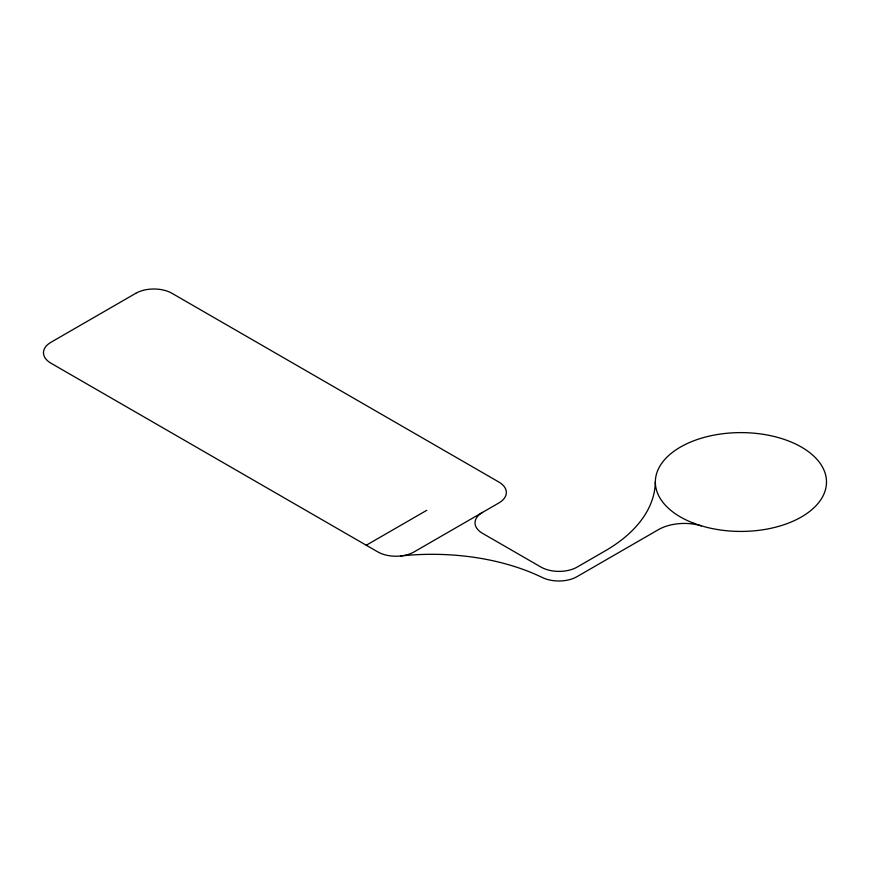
<?xml version="1.0" encoding="UTF-8"?>
<svg xmlns="http://www.w3.org/2000/svg" width="870" height="870" viewBox="0 0 870 870"><rect width="100%" height="100%" fill="white"/><g stroke="black" fill="none" stroke-linecap="round" stroke-linejoin="round"><path stroke-width="1.3" d="M366.259 545.24L426.778 510.298M482.546 512.386A25.676 14.823 0 0 0 482.546 533.353L540.912 567.044A25.676 14.823 0 0 0 577.223 567.044L605.194 550.884A171.172 98.821 0 0 0 655.327 481.686M701.35 525.839A36.714 21.195 0 0 0 658.427 529.645L577.006 576.658A25.676 14.823 0 0 1 542.314 577.517A171.172 98.821 0 0 0 400.678 555.984M135.731 293.342L51.004 342.258A25.676 14.823 0 0 0 51.004 363.225L377.797 551.895A25.676 14.823 0 0 0 414.109 551.895L498.836 502.98A25.676 14.823 0 0 0 498.836 482.023L172.042 293.342A25.676 14.823 0 0 0 135.731 293.342M692.944 522.935A85.586 49.416 0 0 0 826.282 485.547A85.586 49.416 0 0 0 703.515 437.577A85.586 49.416 0 0 0 692.944 522.935"/></g></svg>
